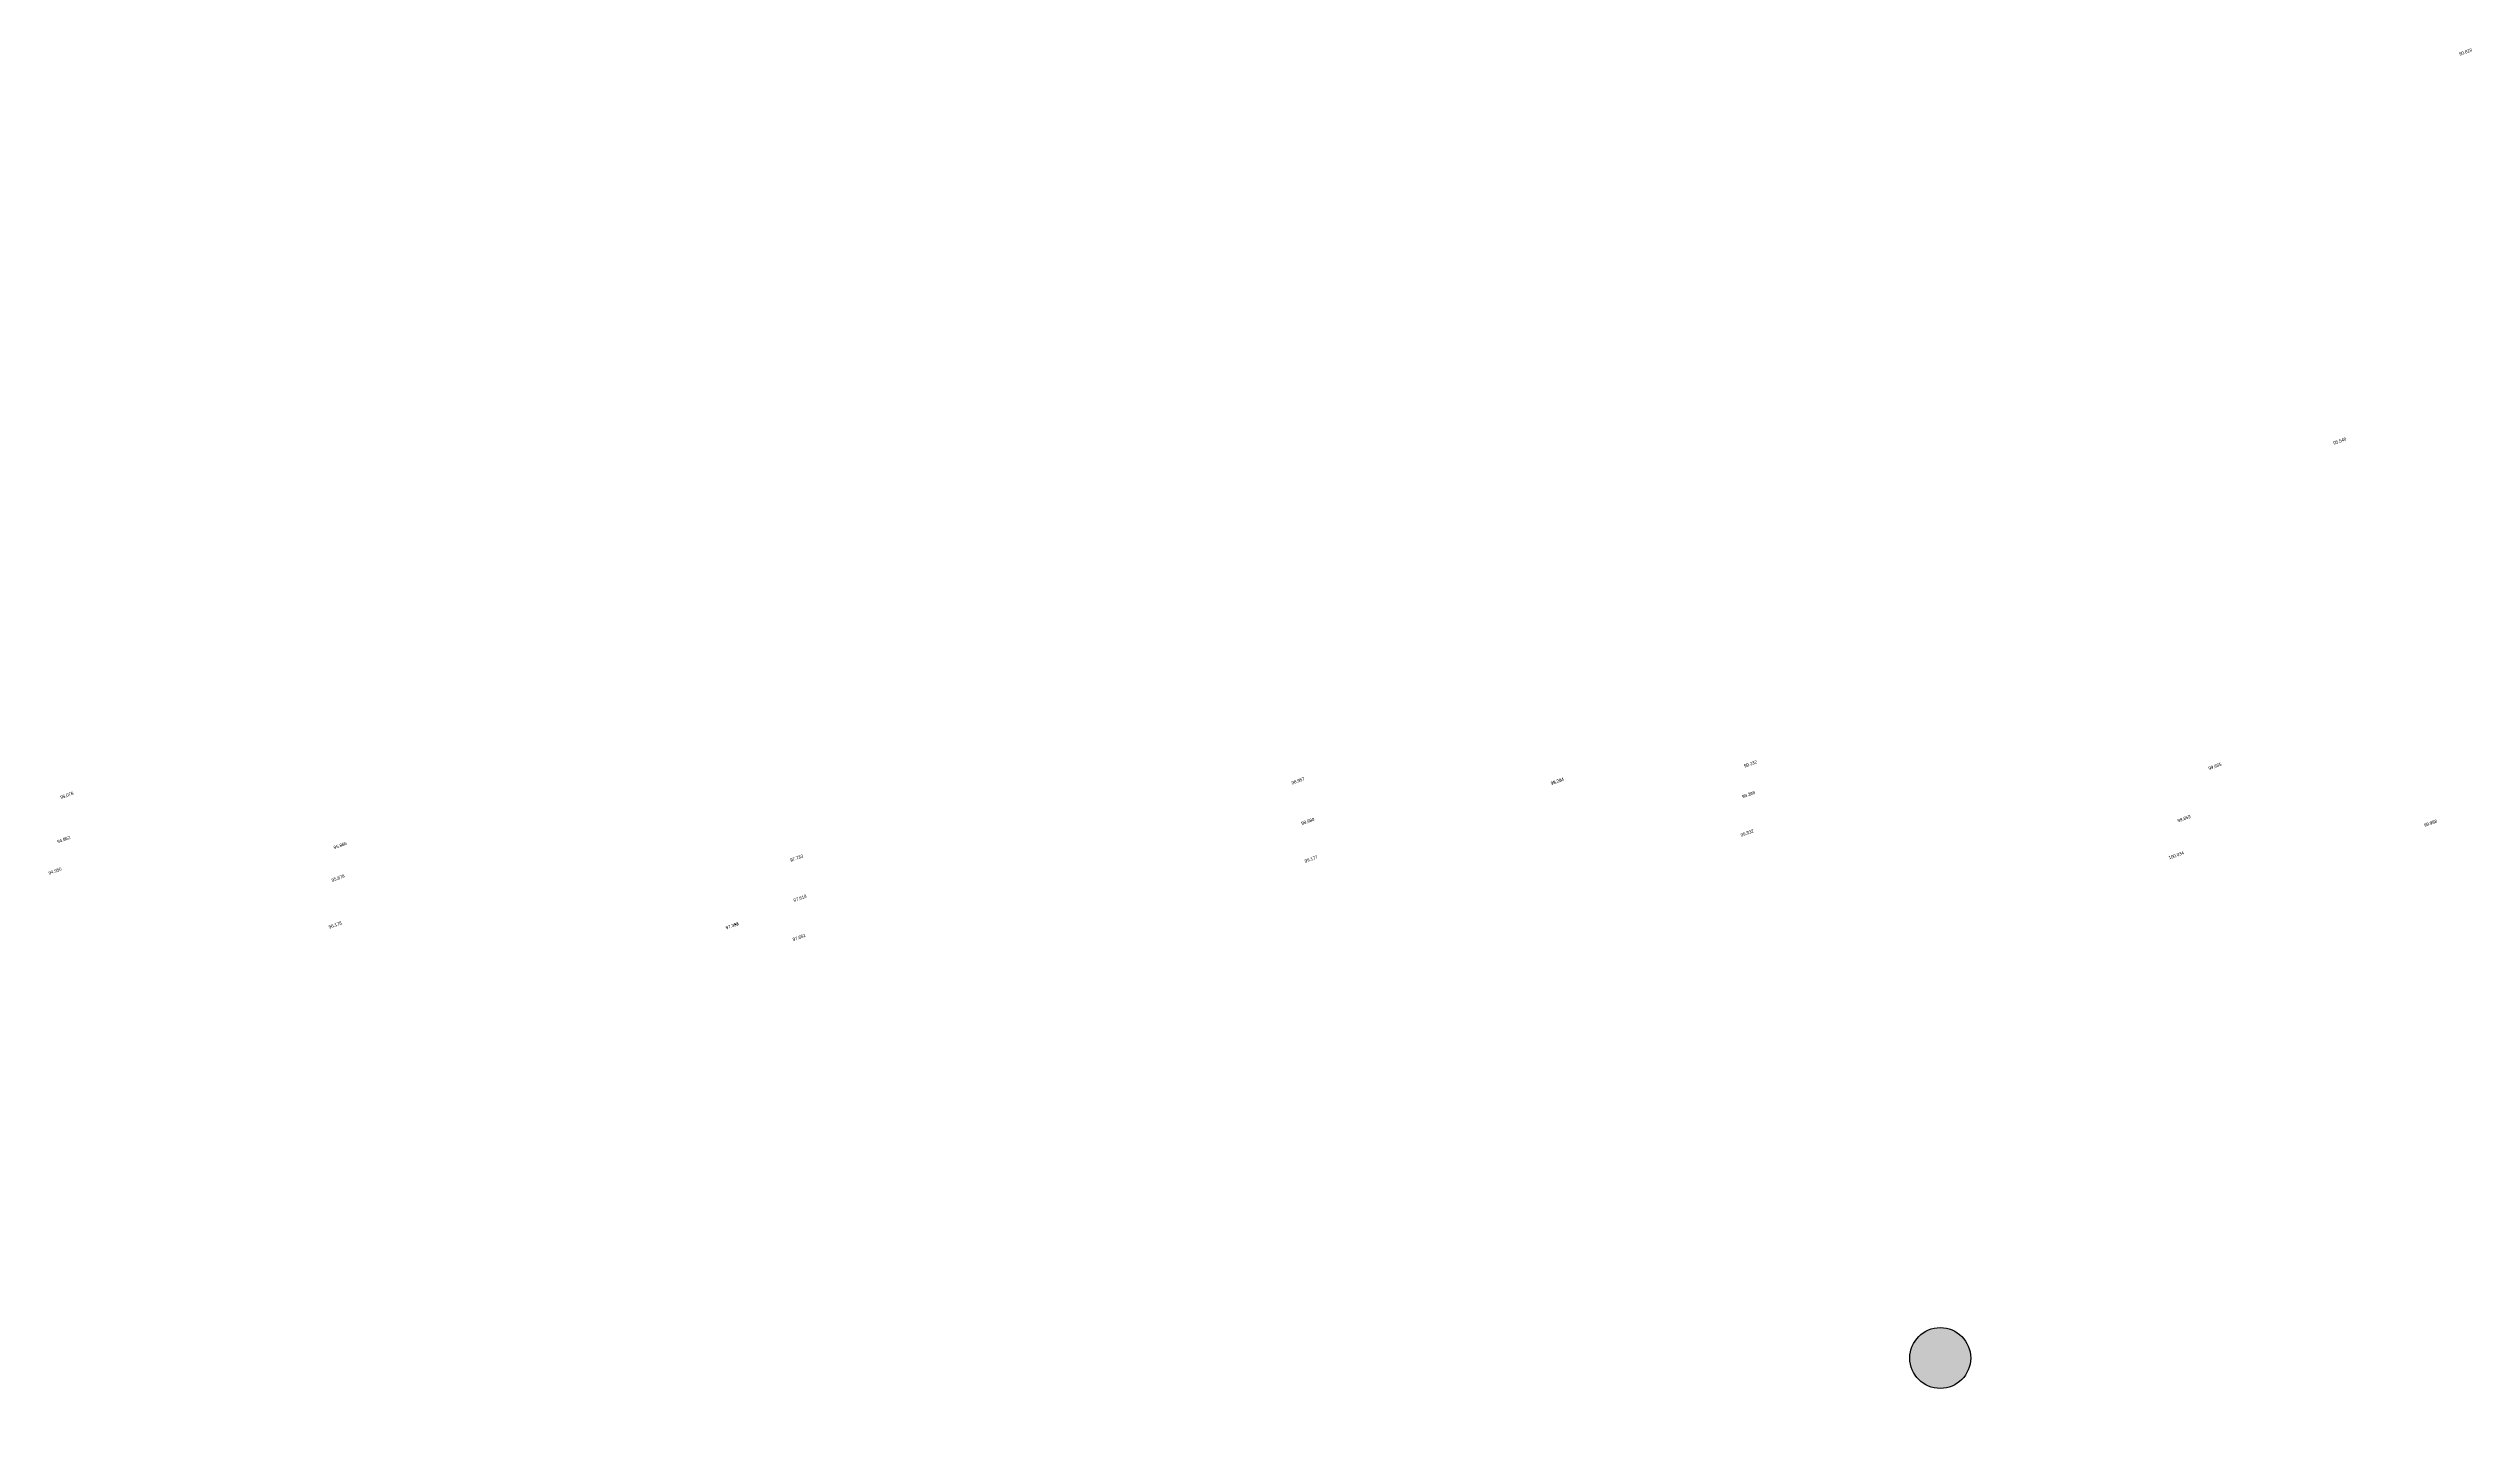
# Model space of a CAD drawing. Header units: metres. Extents: x 244933 to 246143, y 6126180 to 6128142.
# Drawn here: x 245703.9 to 245855.2, y 6127073.3 to 6127158.5 of the extents above; entities that cross this region are included whole.
import ezdxf

# ---------------------------------------------------------------- set-up
doc = ezdxf.new("R2010")
doc.units = ezdxf.units.M
doc.header["$LTSCALE"] = 2
doc.header["$MEASUREMENT"] = 0
doc.linetypes.add('DASHED', pattern=[0.75, 0.5, -0.25])
doc.layers.add('AP_IMP_PROY', color=1, linetype='DASHED', lineweight=50)
doc.layers.add('AP_VALVULAS', color=50, linetype='CONTINUOUS')
doc.layers.add('COD', color=3, linetype='CONTINUOUS')

# ---------------------------------------------------------------- blocks, each defined once
blk = doc.blocks.new('AP_VALVULAS')
at = {"layer": 'AP_VALVULAS'}
blk.add_hatch(color=256, dxfattribs=at).paths.add_polyline_path([(0.0019, 0, 1), (-0.0019, 0, 1)])
blk.add_circle((0, 0), 0.0019, dxfattribs=at)
blk = doc.blocks.new('*U123')
at = {"layer": 'AP_VALVULAS', "rotation": 150.677604457802}
blk.add_blockref('AP_VALVULAS', (0, 0), dxfattribs=at)

msp = doc.modelspace()

# ---------------------------------------------------------------- block references
at = {"layer": 'AP_IMP_PROY', "lineweight": 50, "ltscale": 0.005, "xscale": 999.9999999999994, "yscale": 999.9999999999994, "zscale": 999.9999999999994, "rotation": 299.4755285875865}
msp.add_blockref('*U123', (245822.062, 6127076.804), dxfattribs=at)

# ---------------------------------------------------------------- texts
at = {"layer": 'COD'}
for s, p in [(' 90.829', (245854.432, 6127158.065, -9.205)), (' 95.540', (245846.577, 6127133.782, -4.494)), (' 99.232', (245809.78, 6127113.63, -0.802)), (' 98.957', (245781.522, 6127112.571, -1.077)), (' 99.204', (245797.708, 6127112.539, -0.83)), (' 99.234', (245797.712, 6127112.539, -0.8)), (' 99.665', (245838.781, 6127113.477, -0.369)), (' 95.076', (245704.633, 6127111.667, -4.958)), (' 99.288', (245809.658, 6127111.715, -0.746)), (' 98.980', (245782.133, 6127110.041, -1.054)), (' 99.332', (245809.566, 6127109.317, -0.702)), (' 99.859', (245836.849, 6127110.212, -0.175)), (' 99.988', (245852.241, 6127109.924, -0.046)), (' 94.862', (245704.436, 6127108.906, -5.172)), (' 95.866', (245721.703, 6127108.534, -4.168)), (' 97.733', (245750.208, 6127107.745, -2.301)), (' 99.177', (245782.34, 6127107.688, -0.857)), (' 100.034', (245836.291, 6127107.899)), (' 94.950', (245703.895, 6127106.945, -5.084)), (' 95.878', (245721.568, 6127106.503, -4.156)), (' 97.618', (245750.416, 6127105.244, -2.416)), (' 96.178', (245721.392, 6127103.573, -3.856)), (' 97.392', (245746.186, 6127103.528, -2.642)), (' 97.358', (245746.186, 6127103.528, -2.676)), (' 97.651', (245750.365, 6127102.799, -2.383))]:
    msp.add_text(s, height=0.2, rotation=19.90629, dxfattribs=at).set_placement(p)

doc.saveas('drawing.dxf')
